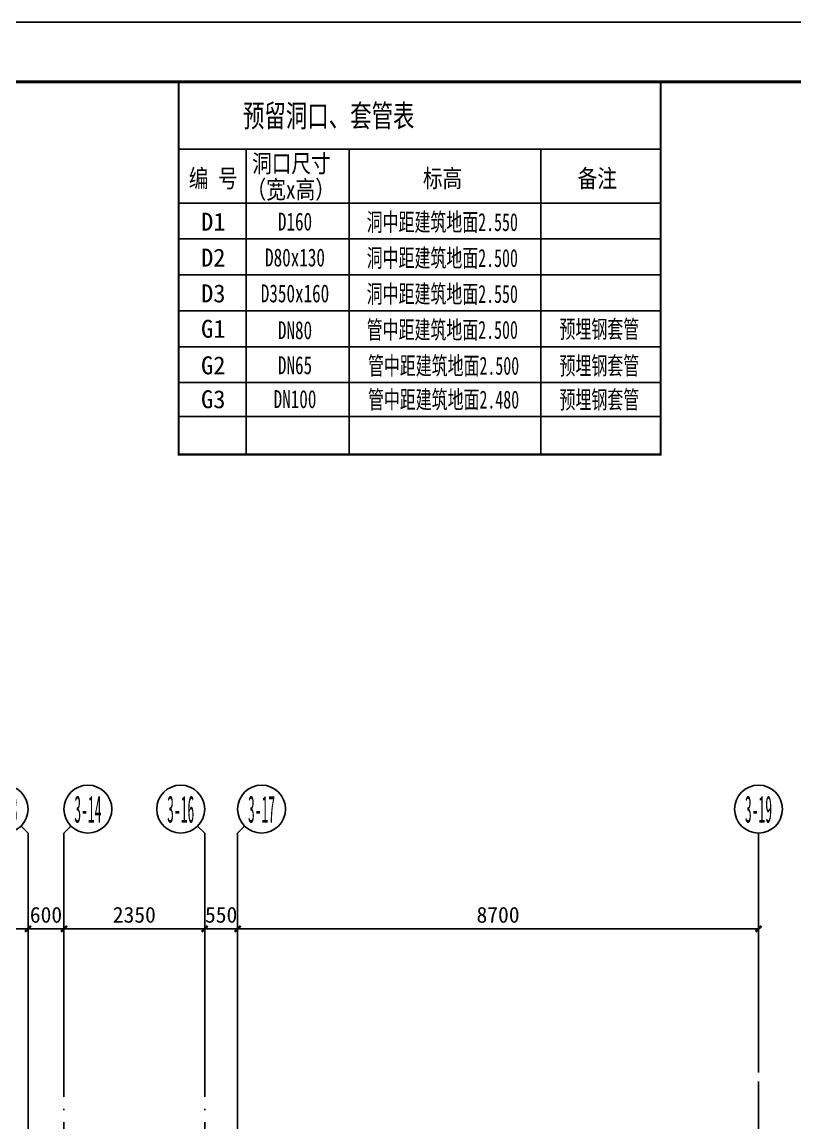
# Model space of a CAD drawing. Extents: x -3200781797 to -8106663, y 494714 to 1244925.
# Drawn here: x -8141201 to -8128291, y 940670 to 959064 of the extents above; entities that cross this region are included whole.
import ezdxf
from ezdxf.enums import TextEntityAlignment as Align

# ---------------------------------------------------------------- set-up
doc = ezdxf.new("R2010")
doc.units = 0
doc.header["$LTSCALE"] = 1000
doc.header["$MEASUREMENT"] = 0
doc.linetypes.add('3#-轴线$0$DOTE', pattern=[2.42, 2, -0.2, 0.02, -0.2])
doc.linetypes.add('DASH', pattern=[0.35, 0.25, -0.1])
doc.layers.get('Defpoints').update_dxf_attribs({"color": 30, "linetype": 'DASH'})
for name, color, linetype in [('3#-轴线$0$3#-轴号$0$A-ANNO-AXIS-CIRC', 3, 'Continuous'), ('3#-轴线$0$3#-轴号$0$A-ANNO-AXIS-TEXT', 7, 'Continuous'), ('3#-轴线$0$3#-轴号$0$A-ANNO-DIMS', 3, 'Continuous'), ('3#-轴线$0$A-ANNO-DOTE', 10, '3#-轴线$0$DOTE'), ('3#-轴线$0$AXIS_TEXT', 7, 'Continuous'), ('3#4#5#$0$BORDER', 7, 'Continuous'), ('3#4#5#模板$0$BORDER', 7, 'Continuous'), ('S-ANNO-TABS', 4, 'Continuous'), ('S-ANNO-TEXT', 7, 'Continuous'), ('S-ANNO-THIN', 3, 'Continuous')]:
    doc.layers.add(name, color=color, linetype=linetype)
doc.styles.add('-楷体_GB2312', font='', dxfattribs={"width": 0.7})
doc.styles.add('-楷体_GB2312-1.0', font='', dxfattribs={"width": 0.7})
doc.styles.add('3#-轴线$0$3#-轴号$0$_TCH_AXIS', font='')
doc.styles.add('3#-轴线$0$3#-轴号$0$_TCH_DIM_T3', font='')
doc.styles.add('3#-轴线$0$COMPLEX', font='COMPLEX')
doc.styles.get('-楷体_GB2312').set_extended_font_data('KaiTi_GB2312')
doc.styles.get('-楷体_GB2312-1.0').set_extended_font_data('KaiTi_GB2312')
doc.styles.get('3#-轴线$0$3#-轴号$0$_TCH_AXIS').set_extended_font_data('SimSun')
doc.styles.get('3#-轴线$0$3#-轴号$0$_TCH_DIM_T3').set_extended_font_data('SimSun')
doc.dimstyles.new('3#-轴线$0$3#-轴号$0$_TCH_ARCH&&100', dxfattribs={"dimtxt": 264.345992, "dimasz": 100, "dimexe": 250, "dimexo": 300, "dimgap": 100, "dimtad": 1, "dimdec": 0, "dimzin": 0, "dimdsep": 46, "dimtxsty": '3#-轴线$0$3#-轴号$0$_TCH_DIM_T3', "dimblk": '3#-轴线$0$3#-轴号$0$_ArchTick', "dimcen": 0.09, "dimclrt": 7, "dimazin": 2, "dimtfac": 1, "dimtdec": 0, "dimtix": 1, "dimtmove": 2, "dimatfit": 3, "dimfxl": 100, "dimtolj": 1, "dimtzin": 0, "dimarcsym": 0})

# ---------------------------------------------------------------- blocks, each defined once
blk = doc.blocks.new('d2')
at = {"layer": 'S-ANNO-TABS'}
for p, q in [((-143972, -39860), (-135922, -39860)), ((-142847, -39860), (-142847, -44960)), ((-141122, -39860), (-141122, -44960)), ((-137922, -39860), (-137922, -44960)), ((-143972, -40760), (-135922, -40760)), ((-143972, -41360), (-135922, -41360)), ((-143972, -41960), (-135922, -41960)), ((-143972, -42560), (-135922, -42560)), ((-143972, -43160), (-135922, -43160)), ((-143972, -43760), (-135922, -43760)), ((-143971, -44326), (-135922, -44325)), ((-143971, -44960), (-135922, -44960)), ((-143971, -44960), (-135922, -44960)), ((-143971, -44960), (-135922, -44960))]:
    blk.add_line(p, q, dxfattribs=at)
at = {"layer": 'S-ANNO-TABS', "const_width": 37.5}
blk.add_lwpolyline([(-143972, -38735), (-143972, -44960), (-135922, -44960), (-135922, -38735), (-143972, -38735)], dxfattribs=at)
at = {"layer": 'S-ANNO-TEXT', "style": '-楷体_GB2312'}
for s, height, width, p in [('预留洞口、套管表', 375, 0.7, (-141466, -39294)), ('洞口尺寸', 300, 0.8, (-142090, -40093)), ('编 号', 300, 0.8, (-143394, -40341)), ('标高', 300, 0.8, (-139565, -40341)), ('备注', 300, 0.8, (-136980, -40341)), ('（宽x高）', 300, 0.8, (-142100, -40528)), ('D160', 300, 0.7, (-142029, -41071)), ('洞中距建筑地面2.550', 300, 0.65, (-139569, -41071)), ('D80x130', 300, 0.7, (-142029, -41671)), ('洞中距建筑地面2.500', 300, 0.65, (-139569, -41671)), ('D350x160', 300, 0.7, (-142029, -42271)), ('洞中距建筑地面2.550', 300, 0.65, (-139569, -42271)), ('预埋钢套管', 300, 0.65, (-136946, -42860)), ('DN80', 300, 0.7, (-142029, -42886)), ('管中距建筑地面2.500', 300, 0.65, (-139569, -42871)), ('DN65', 300, 0.7, (-142029, -43471)), ('管中距建筑地面2.500', 300, 0.65, (-139548, -43471)), ('预埋钢套管', 300, 0.65, (-136946, -43471)), ('DN100', 300, 0.7, (-142029, -44037)), ('管中距建筑地面2.480', 300, 0.65, (-139548, -44036)), ('预埋钢套管', 300, 0.65, (-136946, -44039))]:
    blk.add_text(s, height=height, dxfattribs=dict(at, width=width)).set_placement(p, align=Align.MIDDLE)
at = {"layer": 'S-ANNO-TEXT', "style": '-楷体_GB2312-1.0'}
for s, p in [('D1', (-143394, -41071)), ('D2', (-143394, -41671)), ('D3', (-143394, -42271)), ('G1', (-143394, -42860)), ('G2', (-143394, -43471)), ('G3', (-143394, -44037))]:
    blk.add_text(s, height=300, dxfattribs=at).set_placement(p, align=Align.MIDDLE)
blk = doc.blocks.new('3#-轴线$0$_AXISO')
blk.add_circle((0, 0), 0.5)
at = {"layer": '3#-轴线$0$AXIS_TEXT', "style": '3#-轴线$0$COMPLEX', "width": 1.041667}
blk.add_attdef('A', text='', height=0.56, dxfattribs=at).set_placement((-0.25, -0.28), (0.25, -0.28), align=Align.FIT)
blk = doc.blocks.new('3#-轴线$0$3#-轴号$0$_ArchTick')
at = {"color": 0, "linetype": 'ByBlock', "const_width": 0.4}
blk.add_lwpolyline([(-0.5, -0.5), (0.5, 0.5)], dxfattribs=at)
blk = doc.blocks.new('*D2053')
at = {"layer": '3#-轴线$0$3#-轴号$0$A-ANNO-DIMS', "color": 0, "lineweight": -2, "transparency": 16777216}
for p, q in [((21700, 4889), (21700, 5639)), ((29600, 4889), (29600, 5639)), ((21700, 5389), (29600, 5389))]:
    blk.add_line(p, q, dxfattribs=at)
at = {"layer": 'Defpoints', "color": 0, "transparency": 16777216}
for p in [(29600, 5389), (21700, 4589), (29600, 4589)]:
    blk.add_point(p, dxfattribs=at)
at = {"layer": '3#-轴线$0$3#-轴号$0$A-ANNO-DIMS', "color": 0, "lineweight": -2, "transparency": 16777216, "xscale": 100, "yscale": 100, "zscale": 100, "rotation": 180}
blk.add_blockref('3#-轴线$0$3#-轴号$0$_ArchTick', (21700, 5389), dxfattribs=at)
at = {"layer": '3#-轴线$0$3#-轴号$0$A-ANNO-DIMS', "color": 0, "lineweight": -2, "transparency": 16777216, "xscale": 100, "yscale": 100, "zscale": 100}
blk.add_blockref('3#-轴线$0$3#-轴号$0$_ArchTick', (29600, 5389), dxfattribs=at)
at = {"layer": '3#-轴线$0$3#-轴号$0$A-ANNO-DIMS', "color": 7, "transparency": 16777216, "insert": (25650, 5622), "char_height": 264.3, "attachment_point": 5, "style": '3#-轴线$0$3#-轴号$0$_TCH_DIM_T3'}
blk.add_mtext('\\A1;7900', dxfattribs=at)
blk = doc.blocks.new('*D2054')
at = {"layer": '3#-轴线$0$3#-轴号$0$A-ANNO-DIMS', "color": 0, "lineweight": -2, "transparency": 16777216}
for p, q in [((29600, 4889), (29600, 5639)), ((30200, 4889), (30200, 5639)), ((29600, 5389), (29500, 5389)), ((29600, 5389), (30200, 5389)), ((30200, 5389), (30300, 5389))]:
    blk.add_line(p, q, dxfattribs=at)
at = {"layer": 'Defpoints', "color": 0, "transparency": 16777216}
for p in [(30200, 5389), (29600, 4589), (30200, 4589)]:
    blk.add_point(p, dxfattribs=at)
at = {"layer": '3#-轴线$0$3#-轴号$0$A-ANNO-DIMS', "color": 0, "lineweight": -2, "transparency": 16777216, "xscale": 100, "yscale": 100, "zscale": 100}
blk.add_blockref('3#-轴线$0$3#-轴号$0$_ArchTick', (29600, 5389), dxfattribs=at)
at = {"layer": '3#-轴线$0$3#-轴号$0$A-ANNO-DIMS', "color": 0, "lineweight": -2, "transparency": 16777216, "xscale": 100, "yscale": 100, "zscale": 100, "rotation": 180}
blk.add_blockref('3#-轴线$0$3#-轴号$0$_ArchTick', (30200, 5389), dxfattribs=at)
at = {"layer": '3#-轴线$0$3#-轴号$0$A-ANNO-DIMS', "color": 7, "transparency": 16777216, "insert": (29900, 5622), "char_height": 264.3, "attachment_point": 5, "style": '3#-轴线$0$3#-轴号$0$_TCH_DIM_T3'}
blk.add_mtext('\\A1;600', dxfattribs=at)
blk = doc.blocks.new('*D2055')
at = {"layer": '3#-轴线$0$3#-轴号$0$A-ANNO-DIMS', "color": 0, "lineweight": -2, "transparency": 16777216}
for p, q in [((30200, 4889), (30200, 5639)), ((32550, 4889), (32550, 5639)), ((30200, 5389), (32550, 5389))]:
    blk.add_line(p, q, dxfattribs=at)
at = {"layer": 'Defpoints', "color": 0, "transparency": 16777216}
for p in [(32550, 5389), (30200, 4589), (32550, 4589)]:
    blk.add_point(p, dxfattribs=at)
at = {"layer": '3#-轴线$0$3#-轴号$0$A-ANNO-DIMS', "color": 0, "lineweight": -2, "transparency": 16777216, "xscale": 100, "yscale": 100, "zscale": 100, "rotation": 180}
blk.add_blockref('3#-轴线$0$3#-轴号$0$_ArchTick', (30200, 5389), dxfattribs=at)
at = {"layer": '3#-轴线$0$3#-轴号$0$A-ANNO-DIMS', "color": 0, "lineweight": -2, "transparency": 16777216, "xscale": 100, "yscale": 100, "zscale": 100}
blk.add_blockref('3#-轴线$0$3#-轴号$0$_ArchTick', (32550, 5389), dxfattribs=at)
at = {"layer": '3#-轴线$0$3#-轴号$0$A-ANNO-DIMS', "color": 7, "transparency": 16777216, "insert": (31375, 5622), "char_height": 264.3, "attachment_point": 5, "style": '3#-轴线$0$3#-轴号$0$_TCH_DIM_T3'}
blk.add_mtext('\\A1;2350', dxfattribs=at)
blk = doc.blocks.new('*D2056')
at = {"layer": '3#-轴线$0$3#-轴号$0$A-ANNO-DIMS', "color": 0, "lineweight": -2, "transparency": 16777216}
for p, q in [((32550, 4889), (32550, 5639)), ((33100, 4889), (33100, 5639)), ((32550, 5389), (32450, 5389)), ((32550, 5389), (33100, 5389)), ((33100, 5389), (33200, 5389))]:
    blk.add_line(p, q, dxfattribs=at)
at = {"layer": 'Defpoints', "color": 0, "transparency": 16777216}
for p in [(33100, 5389), (32550, 4589), (33100, 4589)]:
    blk.add_point(p, dxfattribs=at)
at = {"layer": '3#-轴线$0$3#-轴号$0$A-ANNO-DIMS', "color": 0, "lineweight": -2, "transparency": 16777216, "xscale": 100, "yscale": 100, "zscale": 100}
blk.add_blockref('3#-轴线$0$3#-轴号$0$_ArchTick', (32550, 5389), dxfattribs=at)
at = {"layer": '3#-轴线$0$3#-轴号$0$A-ANNO-DIMS', "color": 0, "lineweight": -2, "transparency": 16777216, "xscale": 100, "yscale": 100, "zscale": 100, "rotation": 180}
blk.add_blockref('3#-轴线$0$3#-轴号$0$_ArchTick', (33100, 5389), dxfattribs=at)
at = {"layer": '3#-轴线$0$3#-轴号$0$A-ANNO-DIMS', "color": 7, "transparency": 16777216, "insert": (32825, 5622), "char_height": 264.3, "attachment_point": 5, "style": '3#-轴线$0$3#-轴号$0$_TCH_DIM_T3'}
blk.add_mtext('\\A1;550', dxfattribs=at)
blk = doc.blocks.new('*D2057')
at = {"layer": '3#-轴线$0$3#-轴号$0$A-ANNO-DIMS', "color": 0, "lineweight": -2, "transparency": 16777216}
for p, q in [((33100, 4889), (33100, 5639)), ((41800, 4889), (41800, 5639)), ((33100, 5389), (41800, 5389))]:
    blk.add_line(p, q, dxfattribs=at)
at = {"layer": 'Defpoints', "color": 0, "transparency": 16777216}
for p in [(41800, 5389), (33100, 4589), (41800, 4589)]:
    blk.add_point(p, dxfattribs=at)
at = {"layer": '3#-轴线$0$3#-轴号$0$A-ANNO-DIMS', "color": 0, "lineweight": -2, "transparency": 16777216, "xscale": 100, "yscale": 100, "zscale": 100, "rotation": 180}
blk.add_blockref('3#-轴线$0$3#-轴号$0$_ArchTick', (33100, 5389), dxfattribs=at)
at = {"layer": '3#-轴线$0$3#-轴号$0$A-ANNO-DIMS', "color": 0, "lineweight": -2, "transparency": 16777216, "xscale": 100, "yscale": 100, "zscale": 100}
blk.add_blockref('3#-轴线$0$3#-轴号$0$_ArchTick', (41800, 5389), dxfattribs=at)
at = {"layer": '3#-轴线$0$3#-轴号$0$A-ANNO-DIMS', "color": 7, "transparency": 16777216, "insert": (37450, 5622), "char_height": 264.3, "attachment_point": 5, "style": '3#-轴线$0$3#-轴号$0$_TCH_DIM_T3'}
blk.add_mtext('\\A1;8700', dxfattribs=at)
blk = doc.blocks.new('3#-轴线$0$3#-轴号')
at = {"layer": '3#-轴线$0$3#-轴号$0$A-ANNO-AXIS-CIRC'}
for p, q in [((29482.8, 7106.5), (29600, 6989.4)), ((30317.2, 7106.5), (30200, 6989.4)), ((32432.8, 7106.5), (32550, 6989.4)), ((33217.2, 7106.5), (33100, 6989.4)), ((29600, 2989.4), (29600, 6989.4)), ((30200, 2989.4), (30200, 6989.4)), ((32550, 2989.4), (32550, 6989.4)), ((33100, 2989.4), (33100, 6989.4)), ((41800, 2989.4), (41800, 6989.4))]:
    blk.add_line(p, q, dxfattribs=at)
ref = blk.add_blockref('3#-轴线$0$_AXISO', (29200, 7389.4), dxfattribs=dict(at, xscale=800, yscale=800, zscale=800))
ref.add_attrib('A', '3-13', dxfattribs={"layer": '3#-轴线$0$3#-轴号$0$A-ANNO-AXIS-TEXT', "height": 452.55, "style": '3#-轴线$0$3#-轴号$0$_TCH_AXIS', "width": 0.349609}).set_placement((28973.7, 7163.1), (29426.3, 7163.1), align=Align.FIT)
ref = blk.add_blockref('3#-轴线$0$_AXISO', (30600, 7389.4), dxfattribs=dict(at, xscale=800, yscale=800, zscale=800))
ref.add_attrib('A', '3-14', dxfattribs={"layer": '3#-轴线$0$3#-轴号$0$A-ANNO-AXIS-TEXT', "height": 452.55, "style": '3#-轴线$0$3#-轴号$0$_TCH_AXIS', "width": 0.349609}).set_placement((30373.7, 7163.1), (30826.3, 7163.1), align=Align.FIT)
ref = blk.add_blockref('3#-轴线$0$_AXISO', (32150, 7389.4), dxfattribs=dict(at, xscale=800, yscale=800, zscale=800))
ref.add_attrib('A', '3-16', dxfattribs={"layer": '3#-轴线$0$3#-轴号$0$A-ANNO-AXIS-TEXT', "height": 452.55, "style": '3#-轴线$0$3#-轴号$0$_TCH_AXIS', "width": 0.349609}).set_placement((31923.7, 7163.1), (32376.3, 7163.1), align=Align.FIT)
ref = blk.add_blockref('3#-轴线$0$_AXISO', (33500, 7389.4), dxfattribs=dict(at, xscale=800, yscale=800, zscale=800))
ref.add_attrib('A', '3-17', dxfattribs={"layer": '3#-轴线$0$3#-轴号$0$A-ANNO-AXIS-TEXT', "height": 452.55, "style": '3#-轴线$0$3#-轴号$0$_TCH_AXIS', "width": 0.349609}).set_placement((33273.7, 7163.1), (33726.3, 7163.1), align=Align.FIT)
ref = blk.add_blockref('3#-轴线$0$_AXISO', (41800, 7389.4), dxfattribs=dict(at, xscale=800, yscale=800, zscale=800))
ref.add_attrib('A', '3-19', dxfattribs={"layer": '3#-轴线$0$3#-轴号$0$A-ANNO-AXIS-TEXT', "height": 452.55, "style": '3#-轴线$0$3#-轴号$0$_TCH_AXIS', "width": 0.349609}).set_placement((41573.7, 7163.1), (42026.3, 7163.1), align=Align.FIT)
at = {"layer": '3#-轴线$0$3#-轴号$0$A-ANNO-DIMS'}
for p1, p2, picture, middle in [((21700, 4589.4), (29600, 4589.4), '*D2053', (25650, 5621.6)), ((29600, 4589.4), (30200, 4589.4), '*D2054', (29900, 5621.6)), ((30200, 4589.4), (32550, 4589.4), '*D2055', (31375, 5621.6)), ((32550, 4589.4), (33100, 4589.4), '*D2056', (32825, 5621.6)), ((33100, 4589.4), (41800, 4589.4), '*D2057', (37450, 5621.6))]:
    dim = blk.add_aligned_dim(p1=p1, p2=p2, distance=800, dimstyle='3#-轴线$0$3#-轴号$0$_TCH_ARCH&&100', dxfattribs=at)
    dim.commit()
    dim.dimension.update_dxf_attribs({"geometry": picture, "text_midpoint": middle})
blk = doc.blocks.new('3#-轴线')
at = {"layer": '3#-轴线$0$A-ANNO-DOTE'}
for points in [[(29600, -3200), (29600, 5500)], [(30200, -7100), (30200, 5500)], [(32550, -7100), (32550, 5500)], [(33100, -3200), (33100, 5500)], [(41800, -16100), (41800, 5500)]]:
    blk.add_lwpolyline(points, dxfattribs=at)
blk.add_blockref('3#-轴线$0$3#-轴号', (0, 0))

msp = doc.modelspace()

# ---------------------------------------------------------------- linework, layer by layer
at = {"layer": '3#4#5#$0$BORDER'}
msp.add_lwpolyline([(-8190763.2, 899664.2), (-8190763.2, 959064.2), (-8106663.2, 959064.2), (-8106663.2, 899664.2)], close=True, dxfattribs=at)
at = {"layer": '3#4#5#$0$BORDER', "const_width": 50}
msp.add_lwpolyline([(-8188263.2, 900664.2), (-8188263.2, 958064.2), (-8107663.2, 958064.2), (-8107663.2, 900664.2)], close=True, dxfattribs=at)
at = {"layer": '3#4#5#模板$0$BORDER'}
msp.add_lwpolyline([(-8190763.2, 899664.2), (-8190763.2, 959064.2), (-8106663.2, 959064.2), (-8106663.2, 899664.2)], close=True, dxfattribs=at)
at = {"layer": '3#4#5#模板$0$BORDER', "const_width": 50}
msp.add_lwpolyline([(-8188263.2, 900664.2), (-8188263.2, 958064.2), (-8107663.2, 958064.2), (-8107663.2, 900664.2)], close=True, dxfattribs=at)

# ---------------------------------------------------------------- block references
msp.add_blockref('3#-轴线', (-8170700.4, 938524.6))
at = {"layer": 'S-ANNO-THIN'}
msp.add_blockref('d2', (-7994612.6, 996799), dxfattribs=at)

doc.saveas('drawing.dxf')
